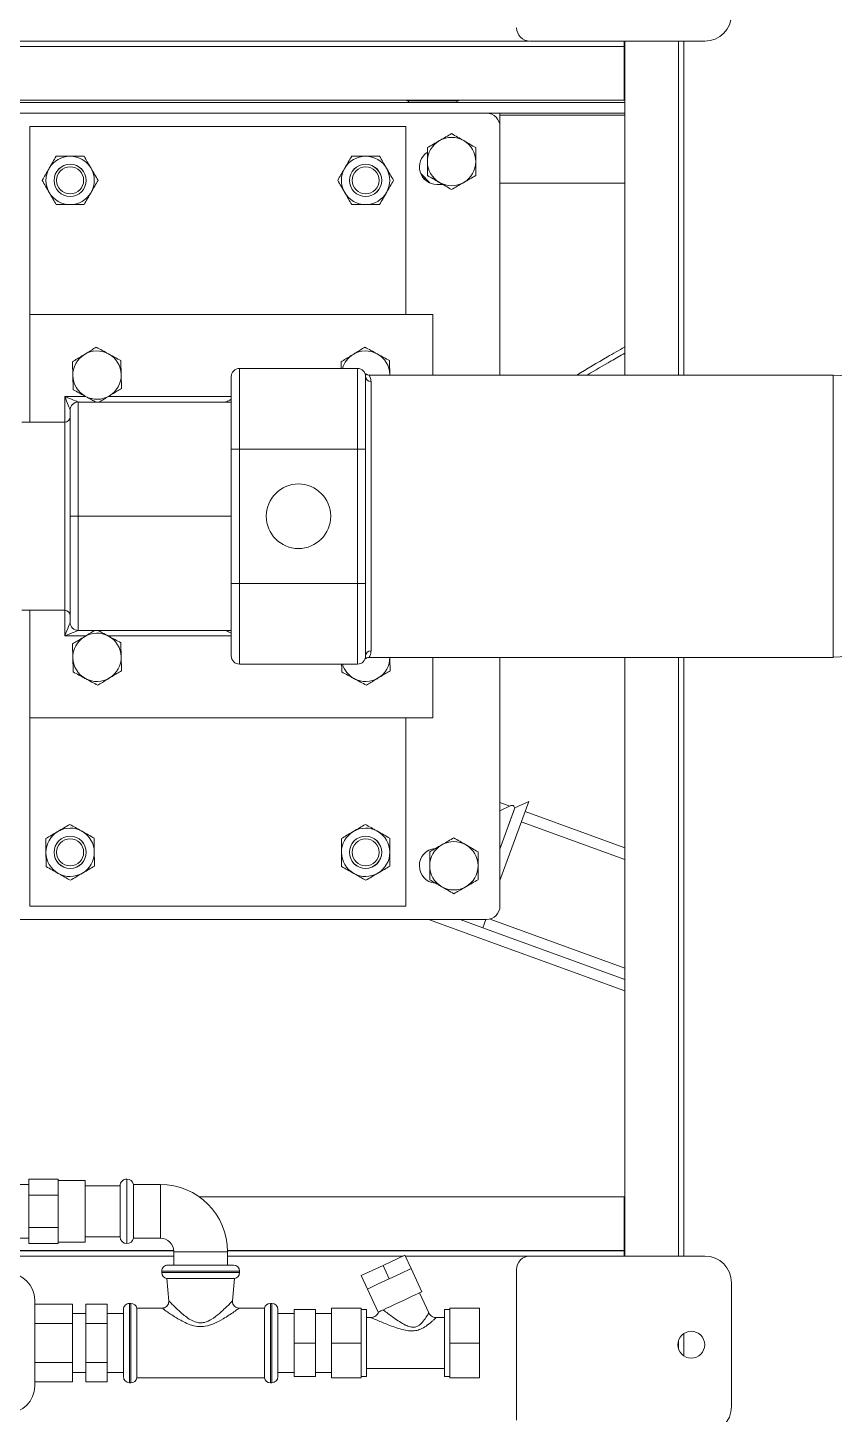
# Model space of a CAD drawing. Header units: millimetres. Extents: x 7703 to 14147, y -5820 to 95.
# Drawn here: x 12726.5 to 12756.5, y -3934.2 to -3882.6 of the extents above; entities that cross this region are included whole.
import ezdxf

# ---------------------------------------------------------------- set-up
doc = ezdxf.new("R2010")
doc.units = ezdxf.units.MM

# ---------------------------------------------------------------- blocks, each defined once
blk = doc.blocks.new('FD-100 SAG')
at = {"color": 1, "linetype": 'Continuous', "lineweight": 15}
for p, q in [((4672.51, 2491.46), (4672.51, 2318.86)), ((4777.52, 2491.46), (4672.51, 2491.46)), ((4777.52, 2318.86), (4777.52, 2491.46)), ((4439.76, 2453.67), (4393.76, 2453.67)), ((4449.76, 2378.67), (4449.76, 2443.67)), ((4901.76, 2443.67), (4901.76, 2378.67)), ((4412.58, 2435.93), (4420.94, 2435.93)), ((4449.76, 2435.93), (4672.51, 2435.93)), ((4777.52, 2435.93), (4901.76, 2435.93)), ((4415.2, 2433.92), (4418.32, 2433.92)), ((4415.23, 2433.91), (4418.29, 2433.91)), ((4449.76, 2433.92), (4672.51, 2433.92)), ((4449.76, 2433.91), (4672.51, 2433.91)), ((4777.52, 2433.92), (4901.76, 2433.92)), ((4777.52, 2433.91), (4901.76, 2433.91)), ((4449.75, 2413.67), (4451.76, 2413.67)), ((4449.76, 2413.92), (4672.51, 2413.92)), ((4451.76, 2266.05), (4451.76, 2413.67)), ((4451.76, 2413.67), (4451.77, 2413.67)), ((4451.77, 2413.67), (4471.76, 2413.67)), ((4451.77, 2266.05), (4451.77, 2413.67)), ((4471.76, 2255.54), (4471.76, 2413.67)), ((4574.97, 2340.92), (4548.4, 2413.92)), ((4571.89, 2361.06), (4552.65, 2413.92)), ((4575.15, 2363.81), (4556.91, 2413.92)), ((4611.36, 2375.42), (4597.35, 2413.92)), ((4615.12, 2376.79), (4601.61, 2413.92)), ((4777.52, 2413.92), (4901.76, 2413.92)), ((4848.97, 2367.46), (4848.97, 2413.92)), ((4874.23, 2413.92), (4874.23, 2367.46)), ((4874.97, 2413.92), (4874.97, 2367.46)), ((4878.97, 2413.92), (4878.97, 1710.47)), ((4879.76, 2413.67), (4899.75, 2413.67)), ((4879.76, 1413.67), (4879.76, 2413.67)), ((4899.75, 1413.67), (4899.75, 2413.67)), ((4899.75, 2413.67), (4899.76, 2413.67)), ((4899.76, 1413.67), (4899.76, 2413.67)), ((4899.76, 2413.67), (4901.77, 2413.67)), ((4449.75, 2332.24), (4449.75, 2378.35)), ((4901.77, 1448.98), (4901.77, 2378.35)), ((4388.76, 2373.67), (4444.76, 2373.67)), ((4589.49, 2367.46), (4618.88, 2378.16)), ((4616.49, 2373.03), (4601.19, 2367.46)), ((4618.88, 2378.16), (4616.49, 2373.03)), ((4616.52, 2372.95), (4616.49, 2373.03)), ((4616.1, 2372.89), (4601.19, 2367.46)), ((4615.45, 2367.46), (4617.35, 2371.53)), ((4618.52, 2367.46), (4617.17, 2371.15)), ((4579.97, 2367.46), (4672.51, 2367.46)), ((4777.52, 2367.46), (4869.97, 2367.46)), ((4874.97, 2367.46), (4869.97, 2367.46)), ((4874.97, 2362.46), (4874.97, 2367.46)), ((4404.39, 2348.8), (4404.39, 2359.8)), ((4404.39, 2359.8), (4417.39, 2359.8)), ((4417.39, 2348.8), (4417.39, 2359.8)), ((4417.39, 2359.8), (4430.39, 2359.8)), ((4430.39, 2348.8), (4430.39, 2359.8)), ((4571.89, 2361.06), (4574.97, 2362.17)), ((4574.97, 2352.62), (4571.89, 2361.06)), ((4574.97, 1962.46), (4574.97, 2362.46)), ((4874.97, 2362.46), (4874.97, 1962.46)), ((4404.39, 2348.8), (4417.39, 2348.8)), ((4404.89, 2348.8), (4404.89, 2346.8)), ((4417.39, 2348.8), (4430.39, 2348.8)), ((4429.89, 2346.8), (4429.89, 2348.8)), ((4879.57, 2351.46), (4878.97, 2351.46)), ((4879.57, 2347.95), (4879.57, 2352.07)), ((4879.57, 2352.07), (4879.76, 2352.07)), ((4879.57, 2343.83), (4879.57, 2347.95)), ((4429.89, 2346.8), (4404.89, 2346.8)), ((4407.89, 2346.8), (4407.89, 2317.8)), ((4426.89, 2343.7), (4426.89, 2346.8)), ((4650.01, 2342.46), (4650.01, 2192.46)), ((4672.51, 2342.46), (4650.01, 2342.46)), ((4800.01, 2342.46), (4777.52, 2342.46)), ((4800.01, 2342.46), (4800.01, 2192.46)), ((4848.47, 2343.96), (4848.47, 2346.18)), ((4879.57, 2343.83), (4879.76, 2343.83)), ((4879.57, 2339.02), (4879.57, 2343.83)), ((4436.06, 2337.52), (4428.62, 2340.99)), ((4445.1, 2334.41), (4436.49, 2338.42)), ((4848.97, 2341.46), (4852.47, 2337.96)), ((4849.93, 2340.5), (4849.93, 2339.85)), ((4849.95, 2340.47), (4849.95, 2339.82)), ((4850.63, 2339.8), (4850.63, 2339.12)), ((4851.3, 2339.12), (4851.3, 2338.59)), ((4851.61, 2338.81), (4851.61, 2338.39)), ((4852.29, 2338.14), (4852.29, 2338.04)), ((4879.57, 2334.22), (4879.57, 2339.02)), ((4445.1, 2334.41), (4443.2, 2330.33)), ((4450.08, 2332.08), (4445.1, 2334.41)), ((4450.08, 2332.08), (4446.28, 2323.93)), ((4579.97, 2192.46), (4579.97, 2332.46)), ((4579.97, 2332.46), (4650.01, 2332.46)), ((4800.01, 2332.46), (4869.97, 2332.46)), ((4869.97, 2332.46), (4869.97, 2192.46)), ((4878.97, 2333.46), (4879.57, 2333.46)), ((4879.57, 2334.22), (4879.76, 2334.22)), ((4879.57, 2333.54), (4879.57, 2334.22)), ((4879.57, 2332.86), (4879.57, 2333.54)), ((4879.57, 2332.86), (4879.76, 2332.86)), ((4443.2, 2330.33), (4441.29, 2326.25)), ((4449.75, 2266.05), (4449.75, 2331.38)), ((4428.88, 2322.11), (4437.49, 2318.1)), ((4439.39, 2322.17), (4437.49, 2318.1)), ((4441.29, 2326.25), (4439.39, 2322.17)), ((4446.28, 2323.93), (4441.29, 2326.25)), ((4446.28, 2323.93), (4442.47, 2315.77)), ((4777.52, 2326.46), (4777.75, 2326.46)), ((4777.75, 2326.46), (4777.52, 2326.46)), ((4404.89, 2317.8), (4404.89, 2315.8)), ((4429.89, 2317.8), (4404.89, 2317.8)), ((4426.89, 2317.8), (4426.89, 2319.43)), ((4429.89, 2315.8), (4429.89, 2317.8)), ((4442.47, 2315.77), (4437.49, 2318.1)), ((4673.02, 2317.46), (4700.02, 2317.46)), ((4674.92, 2319.46), (4775.11, 2319.46)), ((4700.02, 2314.46), (4700.02, 2317.46)), ((4700.02, 2317.46), (4750.02, 2317.46)), ((4750.02, 2314.46), (4750.02, 2317.46)), ((4750.02, 2317.46), (4777.01, 2317.46)), ((4404.39, 2315.8), (4404.39, 2304.8)), ((4404.39, 2315.8), (4417.39, 2315.8)), ((4417.39, 2315.8), (4417.39, 2304.8)), ((4417.39, 2315.8), (4430.39, 2315.8)), ((4430.39, 2315.8), (4430.39, 2304.8)), ((4700.02, 2314.46), (4670.02, 2314.46)), ((4670.02, 2270.46), (4670.02, 2314.46)), ((4750.02, 2314.46), (4700.02, 2314.46)), ((4700.02, 2314.46), (4700.02, 2270.46)), ((4780.02, 2314.46), (4750.02, 2314.46)), ((4750.02, 2270.46), (4750.02, 2314.46)), ((4780.02, 2314.46), (4780.02, 2270.46)), ((4404.39, 2304.8), (4417.39, 2304.8)), ((4406.39, 2304.8), (4406.39, 2298.8)), ((4417.39, 2304.8), (4430.39, 2304.8)), ((4428.39, 2298.8), (4428.39, 2304.8)), ((4404.89, 2290.8), (4404.89, 2298.8)), ((4417.39, 2298.8), (4404.89, 2298.8)), ((4417.39, 2290.8), (4417.39, 2298.8)), ((4429.89, 2298.8), (4417.39, 2298.8)), ((4429.89, 2290.8), (4429.89, 2298.8)), ((4417.39, 2290.8), (4404.89, 2290.8)), ((4406.39, 2290.8), (4406.39, 2284.8)), ((4429.89, 2290.8), (4417.39, 2290.8)), ((4428.39, 2284.8), (4428.39, 2290.8)), ((4402.64, 2282.55), (4402.64, 2281.99)), ((4432.14, 2282.55), (4402.64, 2282.55)), ((4402.64, 2281.99), (4432.14, 2281.99)), ((4404.89, 2284.8), (4429.89, 2284.8)), ((4432.14, 2281.99), (4432.14, 2282.55)), ((4404.39, 2279.8), (4404.39, 2232.3)), ((4430.39, 2279.8), (4404.39, 2279.8)), ((4430.39, 2270.41), (4430.39, 2279.8)), ((4444.14, 2270.55), (4443.62, 2270.55)), ((4443.62, 2270.55), (4443.62, 2241.55)), ((4444.14, 2241.55), (4444.14, 2270.55)), ((4670.02, 2270.46), (4700.02, 2270.46)), ((4700.02, 2267.46), (4700.02, 2270.46)), ((4700.02, 2270.46), (4750.02, 2270.46)), ((4750.02, 2267.46), (4750.02, 2270.46)), ((4750.02, 2270.46), (4780.02, 2270.46)), ((4441.39, 2268.62), (4433.07, 2267.92)), ((4441.39, 2268.62), (4441.39, 2243.47)), ((4446.39, 2268.3), (4446.39, 2243.8)), ((4451.39, 2266.05), (4446.39, 2266.05)), ((4451.39, 2266.05), (4451.39, 2264.71)), ((4451.39, 2264.71), (4451.39, 2246.05)), ((4700.02, 2267.46), (4673.02, 2267.46)), ((4680.52, 2221.59), (4680.52, 2267.46)), ((4682.51, 2210.46), (4682.51, 2267.46)), ((4750.02, 2267.46), (4700.02, 2267.46)), ((4725.01, 2210.46), (4725.01, 2267.46)), ((4777.01, 2267.46), (4750.02, 2267.46)), ((4767.51, 2267.46), (4767.51, 2210.46)), ((4769.52, 2267.46), (4769.52, 2221.63)), ((4433, 2244.18), (4441.39, 2243.47)), ((4446.39, 2246.05), (4451.39, 2246.05)), ((4449.75, 2087.05), (4449.75, 2246.05)), ((4451.76, 2087.06), (4451.76, 2246.03)), ((4451.77, 2087.06), (4451.77, 2246.03)), ((4430.39, 2232.3), (4430.39, 2241.77)), ((4443.62, 2241.55), (4444.14, 2241.55)), ((4456.39, 2241.05), (4456.39, 2231.05)), ((4475.05, 2241.05), (4456.39, 2241.05)), ((4476.39, 2241.05), (4475.05, 2241.05)), ((4476.39, 2231.05), (4476.39, 2241.05)), ((4402.64, 2230.1), (4402.64, 2229.55)), ((4417.39, 2230.1), (4402.64, 2230.1)), ((4402.64, 2229.55), (4432.14, 2229.55)), ((4430.39, 2232.3), (4404.39, 2232.3)), ((4432.14, 2230.1), (4417.39, 2230.1)), ((4432.14, 2229.55), (4432.14, 2230.1)), ((4454.39, 2228.6), (4454.39, 2228.55)), ((4478.39, 2228.6), (4454.39, 2228.6)), ((4466.39, 2231.05), (4456.39, 2231.05)), ((4476.39, 2231.05), (4466.39, 2231.05)), ((4478.39, 2228.55), (4478.39, 2228.6)), ((4429.89, 2227.3), (4404.89, 2227.3)), ((4406.39, 2227.3), (4406.39, 2221.3)), ((4428.39, 2221.3), (4428.39, 2227.3)), ((4454.39, 2228.55), (4466.39, 2228.55)), ((4456.89, 2226.05), (4456.89, 2213.05)), ((4466.39, 2226.05), (4456.89, 2226.05)), ((4466.39, 2228.55), (4478.39, 2228.55)), ((4475.89, 2226.05), (4466.39, 2226.05)), ((4475.89, 2213.05), (4475.89, 2226.05)), ((4402.96, 2213.3), (4402.96, 2221.3)), ((4410.17, 2221.3), (4402.96, 2221.3)), ((4410.17, 2213.3), (4410.17, 2221.3)), ((4424.61, 2221.3), (4410.17, 2221.3)), ((4424.61, 2213.3), (4424.61, 2221.3)), ((4431.82, 2221.3), (4424.61, 2221.3)), ((4431.82, 2213.3), (4431.82, 2221.3)), ((4410.17, 2213.3), (4402.96, 2213.3)), ((4406.39, 2213.3), (4406.39, 2208.3)), ((4424.61, 2213.3), (4410.17, 2213.3)), ((4431.82, 2213.3), (4424.61, 2213.3)), ((4428.39, 2208.3), (4428.39, 2213.3)), ((4680.52, 2205.46), (4680.52, 2213.29)), ((4769.52, 2213.14), (4769.52, 2205.46)), ((4402.96, 2194.3), (4402.96, 2208.3)), ((4410.17, 2208.3), (4402.96, 2208.3)), ((4410.17, 2194.3), (4410.17, 2208.3)), ((4424.61, 2208.3), (4410.17, 2208.3)), ((4424.61, 2194.3), (4424.61, 2208.3)), ((4431.82, 2208.3), (4424.61, 2208.3)), ((4431.82, 2194.3), (4431.82, 2208.3)), ((4454.89, 2213.05), (4454.89, 2203.05)), ((4466.39, 2213.05), (4454.89, 2213.05)), ((4477.89, 2213.05), (4466.39, 2213.05)), ((4477.89, 2203.05), (4477.89, 2213.05)), ((4682.51, 2210.46), (4725.01, 2210.46)), ((4725.01, 2210.46), (4767.51, 2210.46)), ((4725.01, 2207.46), (4725.01, 2210.46)), ((4454.39, 2192.05), (4454.39, 2203.05)), ((4454.93, 2203.05), (4454.39, 2203.05)), ((4459.85, 2203.05), (4454.93, 2203.05)), ((4460.39, 2203.05), (4459.85, 2203.05)), ((4460.39, 2192.05), (4460.39, 2203.05)), ((4461.47, 2203.05), (4460.39, 2203.05)), ((4471.31, 2203.05), (4461.47, 2203.05)), ((4472.39, 2203.05), (4471.31, 2203.05)), ((4472.39, 2192.05), (4472.39, 2203.05)), ((4472.93, 2203.05), (4472.39, 2203.05)), ((4477.85, 2203.05), (4472.93, 2203.05)), ((4478.39, 2203.05), (4477.85, 2203.05)), ((4478.39, 2192.05), (4478.39, 2203.05)), ((4690.01, 2205.46), (4680.52, 2205.46)), ((4725.01, 2207.46), (4685.52, 2207.46)), ((4690.01, 2205.46), (4690.01, 2189.46)), ((4760.02, 2205.46), (4690.01, 2205.46)), ((4764.52, 2207.46), (4725.01, 2207.46)), ((4760.02, 2189.46), (4760.02, 2205.46)), ((4769.52, 2205.46), (4760.02, 2205.46)), ((4433.39, 2194.3), (4401.39, 2194.3)), ((4650.01, 2192.46), (4579.97, 2192.46)), ((4690.01, 2192.46), (4650.01, 2192.46)), ((4800.01, 2192.46), (4760.02, 2192.46)), ((4869.97, 2192.46), (4800.01, 2192.46)), ((4460.39, 2192.05), (4454.39, 2192.05)), ((4456.39, 2192.05), (4456.39, 2107)), ((4472.39, 2192.05), (4460.39, 2192.05)), ((4478.39, 2192.05), (4472.39, 2192.05)), ((4476.39, 2107), (4476.39, 2192.05))]:
    blk.add_line(p, q, dxfattribs=at)
at = {"color": 1, "linetype": 'Continuous', "lineweight": 15, "flags": 128}
for points in [[(4436.49, 2338.42), (4436.41, 2338.26), (4436.18, 2337.76), (4435.81, 2336.96), (4435.3, 2335.89), (4434.7, 2334.58), (4434, 2333.1), (4433.26, 2331.5), (4432.49, 2329.85), (4431.73, 2328.22), (4431.01, 2326.68), (4430.36, 2325.27), (4429.8, 2324.08), (4429.36, 2323.14), (4429.05, 2322.48), (4428.9, 2322.15), (4428.88, 2322.11)], [(4682.51, 2265.46), (4682.48, 2265.52), (4682.39, 2265.7), (4682.25, 2266), (4682.05, 2266.4), (4681.8, 2266.89), (4681.52, 2267.46)], [(4768.52, 2267.46), (4768.23, 2266.89), (4767.98, 2266.4), (4767.78, 2266), (4767.64, 2265.7), (4767.55, 2265.52), (4767.51, 2265.46)], [(4680.52, 2205.46), (4680.91, 2206.44), (4681.28, 2207.37), (4681.63, 2208.24), (4681.93, 2209), (4682.18, 2209.62), (4682.36, 2210.08), (4682.48, 2210.37), (4682.51, 2210.46)], [(4767.51, 2210.46), (4767.55, 2210.39), (4767.64, 2210.16), (4767.78, 2209.79), (4767.98, 2209.29), (4768.23, 2208.68), (4768.52, 2207.96), (4768.83, 2207.17), (4769.17, 2206.33), (4769.52, 2205.46)], [(4685.52, 2207.46), (4685.42, 2207.42), (4685.13, 2207.31), (4684.67, 2207.12), (4684.05, 2206.88), (4683.29, 2206.57), (4682.43, 2206.23), (4681.49, 2205.85), (4680.52, 2205.46)], [(4769.52, 2205.46), (4768.65, 2205.81), (4767.8, 2206.15), (4767.02, 2206.46), (4766.3, 2206.75), (4765.68, 2206.99), (4765.18, 2207.19), (4764.82, 2207.34), (4764.59, 2207.43), (4764.52, 2207.46)]]:
    blk.add_lwpolyline(points, dxfattribs=at)
at = {"color": 1, "linetype": 'Continuous', "lineweight": 15}
for centre, radius in [((4416.76, 2438.67), 5), ((4599.97, 2317.46), 6), ((4599.97, 2317.46), 5.98), ((4599.97, 2317.46), 5.04), ((4849.97, 2317.46), 6), ((4849.97, 2317.46), 5.98), ((4849.97, 2317.46), 5.04), ((4725.01, 2292.46), 12), ((4599.97, 2207.46), 6), ((4599.97, 2207.46), 5.98), ((4849.97, 2207.46), 6), ((4849.97, 2207.46), 5.98), ((4599.97, 2207.46), 5.04), ((4849.97, 2207.46), 5.04)]:
    blk.add_circle(centre, radius, dxfattribs=at)
for centre, radius, start, end in [((4698.52, 2491.46), 26, 90, 180), ((4751.52, 2491.46), 26, 0, 90), ((4393.76, 2443.67), 10, 90, 180), ((4439.76, 2443.67), 10, 0, 90), ((4911.76, 2443.67), 10, 90, 180), ((4444.76, 2378.67), 5, 270, 0), ((4906.76, 2378.67), 5, 180, 270), ((4616.44, 2371.95), 1, 335, 110), ((4579.97, 2362.46), 5, 90, 180), ((4869.97, 2362.46), 5, 360, 90), ((4594.97, 2350.3), 9, 90, 150), ((4594.97, 2350.3), 9, 30, 90), ((4856.97, 2349.46), 9, 90, 150), ((4856.97, 2349.46), 9, 30, 90), ((4594.97, 2350.3), 9, 150, 210), ((4594.97, 2350.3), 9, 330, 30), ((4856.97, 2349.46), 9, 150, 210), ((4856.97, 2349.46), 9, 330, 30), ((4594.97, 2350.3), 9, 210, 270), ((4594.97, 2343.96), 6.5, 185.1537, 354.3475), ((4594.97, 2350.3), 9, 270, 330), ((4854.97, 2343.96), 6.5, 180, 326.663), ((4856.97, 2349.46), 9, 210, 270), ((4856.97, 2349.46), 9, 270, 330), ((4599.97, 2317.46), 9, 149.5682, 209.5682), ((4599.97, 2317.46), 9, 89.5682, 149.5682), ((4599.97, 2317.46), 9, 29.5682, 89.5682), ((4599.97, 2317.46), 9, 329.5682, 29.5682), ((4672.51, 2317.46), 9, 148.533, 208.533), ((4672.51, 2317.46), 9, 90, 148.533), ((4777.52, 2317.46), 9, 28.533, 88.533), ((4777.52, 2317.46), 9, 328.533, 28.533), ((4849.97, 2317.46), 9, 120, 180), ((4849.97, 2317.46), 9, 60, 120), ((4849.97, 2317.46), 9, 0, 60), ((4673.02, 2314.46), 3, 90, 180), ((4672.97, 2319.42), 1.96, 271.3762, 1.3133), ((4777.06, 2319.42), 1.96, 178.6872, 268.6234), ((4777.01, 2314.46), 3, 0, 90), ((4849.97, 2317.46), 9, 180, 240), ((4849.97, 2317.46), 9, 300, 0), ((4599.97, 2317.46), 9, 209.5682, 269.5682), ((4599.97, 2317.46), 9, 269.5682, 329.5682), ((4672.51, 2317.46), 9, 208.533, 253.8724), ((4777.52, 2317.46), 9, 286.1276, 328.533), ((4849.97, 2317.46), 9, 240, 300), ((4404.89, 2282.55), 2.25, 90, 180), ((4404.89, 2281.99), 2.25, 180, 257.1604), ((4429.89, 2282.55), 2.25, 0, 90), ((4429.89, 2281.99), 2.25, 282.8396, 0), ((4443.62, 2268.3), 2.25, 90, 171.6493), ((4444.14, 2268.3), 2.25, 0, 90), ((4673.02, 2270.46), 3, 180, 270), ((4777.01, 2270.46), 3, 270, 0), ((4451.39, 2241.05), 25, 0, 90), ((4451.39, 2241.05), 5, 0, 90), ((4443.62, 2243.8), 2.25, 188.3507, 270), ((4444.14, 2243.8), 2.25, 270, 0), ((4404.89, 2230.1), 2.25, 102.8396, 180), ((4404.89, 2229.55), 2.25, 180, 270), ((4429.89, 2229.55), 2.25, 270, 0), ((4429.89, 2230.1), 2.25, 0, 77.1604), ((4456.89, 2228.6), 2.5, 101.537, 180), ((4475.89, 2228.6), 2.5, 0, 78.463), ((4456.89, 2228.55), 2.5, 180, 270), ((4475.89, 2228.55), 2.5, 270, 0), ((4672.51, 2217.46), 9, 88.533, 148.533), ((4672.51, 2217.46), 9, 28.533, 88.533), ((4777.52, 2217.46), 9, 88.533, 148.533), ((4777.52, 2217.46), 9, 28.533, 88.533), ((4672.51, 2217.46), 9, 148.533, 208.533), ((4672.51, 2217.46), 9, 328.533, 28.533), ((4777.52, 2217.46), 9, 148.533, 208.533), ((4777.52, 2217.46), 9, 328.533, 28.533), ((4599.97, 2207.46), 9, 89.5682, 149.5682), ((4599.97, 2207.46), 9, 29.5682, 89.5682), ((4672.51, 2217.46), 9, 208.533, 268.533), ((4777.52, 2217.46), 9, 208.533, 268.533), ((4849.97, 2207.46), 9, 120, 180), ((4849.97, 2207.46), 9, 60, 120), ((4849.97, 2207.46), 9, 0, 60), ((4599.97, 2207.46), 9, 149.5682, 209.5682), ((4599.97, 2207.46), 9, 329.5682, 29.5682), ((4672.51, 2217.46), 9, 268.533, 328.533), ((4685.52, 2210.46), 3, 180, 270), ((4764.52, 2210.46), 3, 270, 0), ((4777.52, 2217.46), 9, 268.533, 328.533), ((4599.97, 2207.46), 9, 209.5682, 269.5682), ((4599.97, 2207.46), 9, 269.5682, 329.5682), ((4688.02, 2205.46), 2, 0, 90), ((4762.02, 2205.46), 2, 90, 180), ((4849.97, 2207.46), 9, 180, 240), ((4849.97, 2207.46), 9, 300, 0), ((4849.97, 2207.46), 9, 240, 300), ((4401.39, 2184.3), 10, 90, 180), ((4433.39, 2184.3), 10, 0, 90)]:
    blk.add_arc(centre, radius, start, end, dxfattribs=at)
for points, knots in [([(4787.98, 2413.92), (4786.76, 2411.76), (4783.36, 2405.75), (4779.8, 2399.83), (4777.52, 2396.03)], [0, 0, 0, 0, 0.3582171, 1, 1, 1, 1]), ([(4785.67, 2413.92), (4784.71, 2412.22), (4782.06, 2407.53), (4779.29, 2402.91), (4777.52, 2399.96)], [0, 0, 0, 0, 0.361635, 1, 1, 1, 1]), ([(4589.77, 2359.3), (4589.35, 2358.57), (4588.5, 2357.09), (4587.62, 2355.57), (4587.17, 2354.8)], [0, 0, 0, 0, 0.495459, 1, 1, 1, 1]), ([(4594.97, 2359.3), (4593.55, 2359.3), (4591.79, 2359.3), (4590.1, 2359.3), (4589.77, 2359.3)], [0, 0, 0, 0, 0.803648, 1, 1, 1, 1]), ([(4600.16, 2359.3), (4598.82, 2359.3), (4597.11, 2359.3), (4595.35, 2359.3), (4594.97, 2359.3)], [0, 0, 0, 0, 0.779636, 1, 1, 1, 1]), ([(4602.76, 2354.8), (4602.7, 2354.91), (4602.23, 2355.71), (4601.35, 2357.24), (4600.56, 2358.61), (4600.16, 2359.3)], [0, 0, 0, 0, 0.07009, 0.530784, 1, 1, 1, 1]), ([(4851.77, 2358.46), (4851.35, 2357.73), (4850.5, 2356.26), (4849.62, 2354.73), (4849.17, 2353.96)], [0, 0, 0, 0, 0.495457, 1, 1, 1, 1]), ([(4856.97, 2358.46), (4855.55, 2358.46), (4853.79, 2358.46), (4852.1, 2358.46), (4851.77, 2358.46)], [0, 0, 0, 0, 0.803647, 1, 1, 1, 1]), ([(4862.16, 2358.46), (4860.82, 2358.46), (4859.11, 2358.46), (4857.35, 2358.46), (4856.97, 2358.46)], [0, 0, 0, 0, 0.779631, 1, 1, 1, 1]), ([(4864.76, 2353.96), (4864.7, 2354.07), (4864.23, 2354.88), (4863.35, 2356.4), (4862.56, 2357.77), (4862.16, 2358.46)], [0, 0, 0, 0, 0.070089, 0.530785, 1, 1, 1, 1]), ([(4587.17, 2354.8), (4587.11, 2354.69), (4586.64, 2353.88), (4585.76, 2352.36), (4584.97, 2350.99), (4584.57, 2350.3)], [0, 0, 0, 0, 0.0700896, 0.5307852, 1, 1, 1, 1]), ([(4605.36, 2350.3), (4604.94, 2351.03), (4604.08, 2352.5), (4603.2, 2354.03), (4602.76, 2354.8)], [0, 0, 0, 0, 0.495459, 1, 1, 1, 1]), ([(4849.17, 2353.96), (4849.11, 2353.85), (4848.64, 2353.05), (4847.76, 2351.52), (4846.97, 2350.15), (4846.57, 2349.46)], [0, 0, 0, 0, 0.070089, 0.530785, 1, 1, 1, 1]), ([(4867.36, 2349.46), (4866.94, 2350.19), (4866.08, 2351.67), (4865.2, 2353.19), (4864.76, 2353.96)], [0, 0, 0, 0, 0.495457, 1, 1, 1, 1]), ([(4584.57, 2350.3), (4584.99, 2349.57), (4585.85, 2348.09), (4586.73, 2346.57), (4587.17, 2345.8)], [0, 0, 0, 0, 0.495459, 1, 1, 1, 1]), ([(4602.76, 2345.8), (4602.82, 2345.91), (4603.29, 2346.71), (4604.17, 2348.24), (4604.96, 2349.61), (4605.36, 2350.3)], [0, 0, 0, 0, 0.07009, 0.530785, 1, 1, 1, 1]), ([(4846.57, 2349.46), (4846.99, 2348.73), (4847.85, 2347.26), (4848.73, 2345.73), (4849.17, 2344.96)], [0, 0, 0, 0, 0.495458, 1, 1, 1, 1]), ([(4864.76, 2344.96), (4864.82, 2345.07), (4865.29, 2345.88), (4866.17, 2347.4), (4866.96, 2348.77), (4867.36, 2349.46)], [0, 0, 0, 0, 0.070092, 0.530785, 1, 1, 1, 1]), ([(4426.89, 2319.43), (4426.87, 2319.47), (4426.84, 2319.56), (4426.44, 2320.46), (4425.73, 2322.1), (4424.84, 2324.22), (4423.93, 2326.48), (4423.02, 2328.96), (4422.26, 2331.53), (4421.85, 2333.92), (4421.93, 2336.05), (4422.56, 2338.11), (4423.82, 2340.22), (4425.13, 2341.8), (4426.06, 2342.84), (4426.65, 2343.46), (4427, 2343.83), (4426.89, 2343.7), (4426.89, 2343.7)], [0, 0, 0, 0, 0.035584, 0.084715, 0.167812, 0.239843, 0.313431, 0.395776, 0.479234, 0.549986, 0.607416, 0.66297, 0.737044, 0.832994, 0.877824, 0.924346, 0.999305, 1, 1, 1, 1]), ([(4428.62, 2341), (4428.6, 2341.01), (4428.28, 2341.11), (4427.77, 2341.54), (4427.22, 2342.25), (4426.93, 2343.02), (4426.91, 2343.51), (4426.91, 2343.71)], [0, 0, 0, 0, 0.026175, 0.292476, 0.566164, 0.825342, 1, 1, 1, 1]), ([(4587.17, 2345.8), (4587.23, 2345.69), (4587.7, 2344.88), (4588.58, 2343.36), (4589.37, 2341.99), (4589.77, 2341.3)], [0, 0, 0, 0, 0.07009, 0.530785, 1, 1, 1, 1]), ([(4600.16, 2341.3), (4600.58, 2342.03), (4601.43, 2343.5), (4602.32, 2345.03), (4602.76, 2345.8)], [0, 0, 0, 0, 0.495458, 1, 1, 1, 1]), ([(4849.17, 2344.96), (4849.23, 2344.85), (4849.7, 2344.05), (4850.58, 2342.52), (4851.37, 2341.15), (4851.77, 2340.46)], [0, 0, 0, 0, 0.070092, 0.530788, 1, 1, 1, 1]), ([(4862.16, 2340.46), (4862.58, 2341.19), (4863.43, 2342.67), (4864.32, 2344.19), (4864.76, 2344.96)], [0, 0, 0, 0, 0.49546, 1, 1, 1, 1]), ([(4428.62, 2340.99), (4428.62, 2340.99), (4428.75, 2341.06), (4428.24, 2340.77), (4426.99, 2340.01), (4425.22, 2338.77), (4423.86, 2337.35), (4423.41, 2336.25), (4423.25, 2335.29), (4423.35, 2334), (4424.14, 2332.1), (4425.35, 2330.04), (4426.73, 2328.01), (4428.08, 2326.15), (4429.08, 2324.83), (4429.61, 2324.14), (4429.75, 2323.97)], [0, 0, 0, 0, 0.000772, 0.094133, 0.205673, 0.31821, 0.397571, 0.445766, 0.452477, 0.510058, 0.587495, 0.686096, 0.786336, 0.876511, 0.968137, 1, 1, 1, 1]), ([(4589.77, 2341.3), (4590.1, 2341.3), (4591.79, 2341.3), (4593.55, 2341.3), (4594.97, 2341.3)], [0, 0, 0, 0, 0.196352, 1, 1, 1, 1]), ([(4594.97, 2341.3), (4595.35, 2341.3), (4597.11, 2341.3), (4598.82, 2341.3), (4600.16, 2341.3)], [0, 0, 0, 0, 0.220364, 1, 1, 1, 1]), ([(4851.77, 2340.46), (4852.1, 2340.46), (4853.79, 2340.46), (4855.55, 2340.46), (4856.97, 2340.46)], [0, 0, 0, 0, 0.196353, 1, 1, 1, 1]), ([(4856.97, 2340.46), (4857.35, 2340.46), (4859.11, 2340.46), (4860.82, 2340.46), (4862.16, 2340.46)], [0, 0, 0, 0, 0.220369, 1, 1, 1, 1]), ([(4667.55, 2326.59), (4666.85, 2325.45), (4665.96, 2323.99), (4665.04, 2322.49), (4664.84, 2322.16)], [0, 0, 0, 0, 0.779636, 1, 1, 1, 1]), ([(4672.51, 2326.46), (4672.47, 2326.47), (4671.61, 2326.49), (4669.93, 2326.53), (4668.35, 2326.57), (4667.55, 2326.59)], [0, 0, 0, 0, 0.027577, 0.509331, 1, 1, 1, 1]), ([(4845.47, 2325.26), (4845.57, 2325.32), (4846.38, 2325.78), (4847.9, 2326.66), (4849.27, 2327.45), (4849.97, 2327.85)], [0, 0, 0, 0, 0.070092, 0.530784, 1, 1, 1, 1]), ([(4849.97, 2327.85), (4850.7, 2327.43), (4852.17, 2326.58), (4853.7, 2325.7), (4854.47, 2325.26)], [0, 0, 0, 0, 0.495462, 1, 1, 1, 1]), ([(4426.9, 2319.43), (4426.9, 2319.5), (4426.88, 2319.86), (4427.05, 2320.49), (4427.45, 2321.26), (4428.09, 2321.87), (4428.64, 2322.23), (4428.96, 2322.28), (4428.97, 2322.28)], [0, 0, 0, 0, 0.052844, 0.286452, 0.503295, 0.744167, 0.990487, 1, 1, 1, 1]), ([(4589.57, 2317.54), (4590, 2318.27), (4590.86, 2319.74), (4591.76, 2321.25), (4592.21, 2322.02)], [0, 0, 0, 0, 0.49546, 1, 1, 1, 1]), ([(4592.21, 2322.02), (4592.27, 2322.13), (4592.74, 2322.93), (4593.63, 2324.45), (4594.43, 2325.81), (4594.84, 2326.5)], [0, 0, 0, 0, 0.07009, 0.530783, 1, 1, 1, 1]), ([(4600.03, 2326.46), (4599.56, 2326.46), (4597.8, 2326.48), (4596.09, 2326.49), (4594.84, 2326.5)], [0, 0, 0, 0, 0.268632, 1, 1, 1, 1]), ([(4605.23, 2326.42), (4604.79, 2326.43), (4603.1, 2326.44), (4601.34, 2326.45), (4600.03, 2326.46)], [0, 0, 0, 0, 0.257551, 1, 1, 1, 1]), ([(4605.23, 2326.42), (4605.65, 2325.69), (4606.49, 2324.21), (4607.35, 2322.68), (4607.79, 2321.9)], [0, 0, 0, 0, 0.4954605, 1, 1, 1, 1]), ([(4607.79, 2321.9), (4607.85, 2321.8), (4608.31, 2320.98), (4609.18, 2319.45), (4609.96, 2318.08), (4610.36, 2317.38)], [0, 0, 0, 0, 0.07009, 0.530783, 1, 1, 1, 1]), ([(4664.84, 2322.16), (4664.1, 2320.95), (4663.18, 2319.45), (4662.3, 2318.01), (4662.13, 2317.73)], [0, 0, 0, 0, 0.803648, 1, 1, 1, 1]), ([(4782.94, 2326.33), (4782.1, 2326.35), (4780.39, 2326.39), (4778.63, 2326.44), (4777.75, 2326.46)], [0, 0, 0, 0, 0.495457, 1, 1, 1, 1]), ([(4785.42, 2321.76), (4785.36, 2321.87), (4784.92, 2322.69), (4784.08, 2324.23), (4783.32, 2325.62), (4782.94, 2326.33)], [0, 0, 0, 0, 0.07009, 0.530783, 1, 1, 1, 1]), ([(4787.9, 2317.2), (4787.5, 2317.94), (4786.69, 2319.43), (4785.85, 2320.98), (4785.42, 2321.76)], [0, 0, 0, 0, 0.4954564, 1, 1, 1, 1]), ([(4840.97, 2322.66), (4841.7, 2323.08), (4843.17, 2323.93), (4844.7, 2324.81), (4845.47, 2325.26)], [0, 0, 0, 0, 0.495462, 1, 1, 1, 1]), ([(4840.97, 2317.46), (4840.97, 2317.93), (4840.97, 2319.69), (4840.97, 2321.41), (4840.97, 2322.66)], [0, 0, 0, 0, 0.268632, 1, 1, 1, 1]), ([(4854.47, 2325.26), (4854.57, 2325.19), (4855.38, 2324.73), (4856.9, 2323.85), (4858.27, 2323.06), (4858.97, 2322.66)], [0, 0, 0, 0, 0.070092, 0.530784, 1, 1, 1, 1]), ([(4858.97, 2317.46), (4858.97, 2317.93), (4858.97, 2319.69), (4858.97, 2321.41), (4858.97, 2322.66)], [0, 0, 0, 0, 0.268632, 1, 1, 1, 1]), ([(4592.14, 2313.02), (4592.08, 2313.13), (4591.62, 2313.94), (4590.75, 2315.47), (4589.97, 2316.84), (4589.57, 2317.54)], [0, 0, 0, 0, 0.07009, 0.530784, 1, 1, 1, 1]), ([(4610.36, 2317.38), (4609.93, 2316.66), (4609.07, 2315.19), (4608.18, 2313.67), (4607.73, 2312.9)], [0, 0, 0, 0, 0.495461, 1, 1, 1, 1]), ([(4662.13, 2317.73), (4662.53, 2316.99), (4663.34, 2315.49), (4664.18, 2313.94), (4664.61, 2313.16)], [0, 0, 0, 0, 0.495457, 1, 1, 1, 1]), ([(4672.51, 2318.87), (4672.51, 2318.71), (4672.5, 2318.43), (4672.38, 2318.06), (4672.26, 2317.81), (4672.16, 2317.66), (4672.08, 2317.55), (4672, 2317.46), (4671.94, 2317.4), (4671.91, 2317.37), (4671.92, 2317.38), (4671.92, 2317.38)], [0, 0, 0, 0, 0.092527, 0.17272, 0.235726, 0.285389, 0.340914, 0.4303, 0.598828, 0.88619, 1, 1, 1, 1]), ([(4672.63, 2318.86), (4672.62, 2318.85), (4672.6, 2318.85), (4673.02, 2319.06), (4673.59, 2319.33), (4674.48, 2319.42), (4674.92, 2319.46)], [0, 0, 0, 0, 0.311695, 0.39286, 0.695097, 1, 1, 1, 1]), ([(4775.11, 2319.46), (4775.66, 2319.39), (4776.84, 2319.25), (4777.56, 2318.76), (4777.43, 2318.84), (4777.4, 2318.86)], [0, 0, 0, 0, 0.398452, 0.850039, 1, 1, 1, 1]), ([(4778.11, 2317.38), (4778.11, 2317.38), (4778.1, 2317.38), (4778.02, 2317.46), (4777.92, 2317.58), (4777.79, 2317.78), (4777.63, 2318.08), (4777.51, 2318.46), (4777.53, 2318.74), (4777.54, 2318.85)], [0, 0, 0, 0, 0.39325, 0.586156, 0.699578, 0.760452, 0.827878, 0.933502, 1, 1, 1, 1]), ([(4785.19, 2312.76), (4785.39, 2313.09), (4786.31, 2314.59), (4787.21, 2316.06), (4787.9, 2317.2)], [0, 0, 0, 0, 0.220364, 1, 1, 1, 1]), ([(4840.97, 2312.27), (4840.97, 2312.7), (4840.97, 2314.4), (4840.97, 2316.15), (4840.97, 2317.46)], [0, 0, 0, 0, 0.2575509, 1, 1, 1, 1]), ([(4858.97, 2312.27), (4858.97, 2312.7), (4858.97, 2314.4), (4858.97, 2316.15), (4858.97, 2317.46)], [0, 0, 0, 0, 0.2575509, 1, 1, 1, 1]), ([(4594.7, 2308.5), (4594.28, 2309.23), (4593.44, 2310.72), (4592.58, 2312.25), (4592.14, 2313.02)], [0, 0, 0, 0, 0.49546, 1, 1, 1, 1]), ([(4607.73, 2312.9), (4607.66, 2312.8), (4607.19, 2311.99), (4606.3, 2310.48), (4605.5, 2309.11), (4605.09, 2308.42)], [0, 0, 0, 0, 0.07009, 0.530783, 1, 1, 1, 1]), ([(4664.61, 2313.16), (4664.67, 2313.05), (4665.11, 2312.23), (4665.95, 2310.69), (4666.71, 2309.3), (4667.09, 2308.6)], [0, 0, 0, 0, 0.0700903, 0.5307827, 1, 1, 1, 1]), ([(4782.48, 2308.33), (4782.65, 2308.61), (4783.54, 2310.06), (4784.45, 2311.56), (4785.19, 2312.76)], [0, 0, 0, 0, 0.196352, 1, 1, 1, 1]), ([(4845.47, 2309.67), (4845.36, 2309.73), (4844.55, 2310.2), (4843.03, 2311.07), (4841.66, 2311.87), (4840.97, 2312.27)], [0, 0, 0, 0, 0.070087, 0.530779, 1, 1, 1, 1]), ([(4858.97, 2312.27), (4858.23, 2311.84), (4856.76, 2310.99), (4855.23, 2310.11), (4854.47, 2309.67)], [0, 0, 0, 0, 0.495457, 1, 1, 1, 1]), ([(4599.9, 2308.46), (4599.42, 2308.47), (4597.67, 2308.48), (4595.95, 2308.49), (4594.7, 2308.5)], [0, 0, 0, 0, 0.268632, 1, 1, 1, 1]), ([(4605.09, 2308.42), (4604.66, 2308.43), (4602.96, 2308.44), (4601.2, 2308.45), (4599.9, 2308.46)], [0, 0, 0, 0, 0.257551, 1, 1, 1, 1]), ([(4667.09, 2308.6), (4667.93, 2308.58), (4668.89, 2308.55), (4669.89, 2308.53), (4670.02, 2308.52)], [0, 0, 0, 0, 0.872574, 1, 1, 1, 1]), ([(4780.02, 2308.39), (4780.03, 2308.39), (4780.87, 2308.37), (4781.68, 2308.35), (4782.48, 2308.33)], [0, 0, 0, 0, 0.021977, 1, 1, 1, 1]), ([(4849.97, 2307.07), (4849.23, 2307.49), (4847.76, 2308.34), (4846.23, 2309.22), (4845.47, 2309.67)], [0, 0, 0, 0, 0.495457, 1, 1, 1, 1]), ([(4854.47, 2309.67), (4854.36, 2309.61), (4853.55, 2309.14), (4852.03, 2308.26), (4850.66, 2307.47), (4849.97, 2307.07)], [0, 0, 0, 0, 0.0700868, 0.5307838, 1, 1, 1, 1]), ([(4430.32, 2241.77), (4430.35, 2241.74), (4430.38, 2241.69), (4430.26, 2241.87), (4429.84, 2242.45), (4428.8, 2243.92), (4427.62, 2245.69), (4426.43, 2247.58), (4425.23, 2249.73), (4424.15, 2252.15), (4423.45, 2254.88), (4423.54, 2257.94), (4424.62, 2261.22), (4426.18, 2264.12), (4427.74, 2266.6), (4429.08, 2268.57), (4430.07, 2269.98), (4430.39, 2270.41), (4430.39, 2270.41), (4430.39, 2270.41)], [0, 0, 0, 0, 0.020367, 0.02768, 0.094618, 0.167638, 0.224983, 0.283935, 0.345372, 0.408281, 0.473289, 0.539792, 0.616269, 0.712628, 0.779963, 0.849716, 0.92859, 0.992029, 1, 1, 1, 1]), ([(4433.07, 2267.94), (4432.85, 2267.93), (4432.35, 2267.92), (4431.61, 2268.22), (4430.96, 2268.75), (4430.56, 2269.42), (4430.4, 2269.99), (4430.4, 2270.31), (4430.41, 2270.41)], [0, 0, 0, 0, 0.1659, 0.363279, 0.570295, 0.766687, 0.928291, 1, 1, 1, 1]), ([(4433.07, 2267.9), (4433.04, 2267.86), (4432.99, 2267.81), (4432.46, 2267.29), (4431.55, 2266.4), (4429.97, 2264.77), (4428.13, 2262.73), (4426.28, 2260.38), (4425.03, 2257.83), (4424.86, 2256.06), (4425.05, 2254.49), (4425.7, 2252.79), (4426.97, 2250.82), (4428.4, 2249.08), (4429.8, 2247.52), (4431.22, 2246.04), (4432.41, 2244.85), (4433.11, 2244.16), (4433.03, 2244.24), (4433, 2244.27)], [0, 0, 0, 0, 0.059683, 0.075788, 0.158574, 0.229038, 0.299682, 0.394657, 0.465189, 0.510202, 0.52385, 0.582806, 0.643567, 0.704503, 0.764316, 0.824045, 0.900486, 0.9711, 1, 1, 1, 1]), ([(4430.42, 2241.77), (4430.42, 2241.92), (4430.43, 2242.33), (4430.7, 2242.97), (4431.23, 2243.63), (4431.95, 2244.04), (4432.57, 2244.2), (4432.9, 2244.17), (4433, 2244.16)], [0, 0, 0, 0, 0.115351, 0.308913, 0.521781, 0.746882, 0.927242, 1, 1, 1, 1]), ([(4667.55, 2226.59), (4666.85, 2225.45), (4665.96, 2223.99), (4665.04, 2222.49), (4664.84, 2222.16)], [0, 0, 0, 0, 0.7796356, 1, 1, 1, 1]), ([(4672.75, 2226.46), (4672.62, 2226.46), (4671.69, 2226.49), (4669.93, 2226.53), (4668.35, 2226.57), (4667.55, 2226.59)], [0, 0, 0, 0, 0.070091, 0.530782, 1, 1, 1, 1]), ([(4677.94, 2226.33), (4677.1, 2226.35), (4675.39, 2226.39), (4673.63, 2226.44), (4672.75, 2226.46)], [0, 0, 0, 0, 0.495457, 1, 1, 1, 1]), ([(4680.42, 2221.76), (4680.36, 2221.87), (4679.92, 2222.69), (4679.08, 2224.23), (4678.32, 2225.62), (4677.94, 2226.33)], [0, 0, 0, 0, 0.07009, 0.530782, 1, 1, 1, 1]), ([(4772.55, 2226.59), (4771.85, 2225.45), (4770.96, 2223.99), (4770.04, 2222.49), (4769.84, 2222.16)], [0, 0, 0, 0, 0.779634, 1, 1, 1, 1]), ([(4777.75, 2226.46), (4777.62, 2226.46), (4776.69, 2226.49), (4774.93, 2226.53), (4773.35, 2226.57), (4772.55, 2226.59)], [0, 0, 0, 0, 0.070089, 0.530782, 1, 1, 1, 1]), ([(4782.94, 2226.33), (4782.1, 2226.35), (4780.39, 2226.39), (4778.63, 2226.44), (4777.75, 2226.46)], [0, 0, 0, 0, 0.495457, 1, 1, 1, 1]), ([(4785.42, 2221.76), (4785.36, 2221.87), (4784.92, 2222.69), (4784.08, 2224.23), (4783.32, 2225.62), (4782.94, 2226.33)], [0, 0, 0, 0, 0.07009, 0.530782, 1, 1, 1, 1]), ([(4664.84, 2222.16), (4664.1, 2220.95), (4663.18, 2219.45), (4662.3, 2218.01), (4662.13, 2217.73)], [0, 0, 0, 0, 0.803648, 1, 1, 1, 1]), ([(4682.51, 2217.91), (4682.24, 2218.42), (4681.56, 2219.68), (4680.85, 2220.98), (4680.42, 2221.76)], [0, 0, 0, 0, 0.400454, 1, 1, 1, 1]), ([(4769.84, 2222.16), (4769.1, 2220.95), (4768.31, 2219.67), (4767.56, 2218.44), (4767.51, 2218.36)], [0, 0, 0, 0, 0.94153, 1, 1, 1, 1]), ([(4787.9, 2217.2), (4787.5, 2217.94), (4786.69, 2219.43), (4785.85, 2220.98), (4785.42, 2221.76)], [0, 0, 0, 0, 0.495456, 1, 1, 1, 1]), ([(4592.21, 2212.02), (4592.27, 2212.13), (4592.74, 2212.93), (4593.63, 2214.45), (4594.43, 2215.81), (4594.84, 2216.5)], [0, 0, 0, 0, 0.07009, 0.530783, 1, 1, 1, 1]), ([(4600.03, 2216.46), (4599.56, 2216.46), (4597.8, 2216.48), (4596.09, 2216.49), (4594.84, 2216.5)], [0, 0, 0, 0, 0.268632, 1, 1, 1, 1]), ([(4605.23, 2216.42), (4604.79, 2216.43), (4603.1, 2216.44), (4601.34, 2216.45), (4600.03, 2216.46)], [0, 0, 0, 0, 0.257551, 1, 1, 1, 1]), ([(4605.23, 2216.42), (4605.65, 2215.69), (4606.49, 2214.21), (4607.35, 2212.68), (4607.79, 2211.9)], [0, 0, 0, 0, 0.49546, 1, 1, 1, 1]), ([(4662.13, 2217.73), (4662.53, 2216.99), (4663.34, 2215.49), (4664.18, 2213.94), (4664.61, 2213.16)], [0, 0, 0, 0, 0.495457, 1, 1, 1, 1]), ([(4664.61, 2213.16), (4664.67, 2213.05), (4665.11, 2212.23), (4665.95, 2210.69), (4666.71, 2209.3), (4667.09, 2208.6)], [0, 0, 0, 0, 0.07009, 0.530783, 1, 1, 1, 1]), ([(4680.19, 2212.76), (4680.39, 2213.09), (4681.18, 2214.38), (4681.95, 2215.63), (4682.51, 2216.56)], [0, 0, 0, 0, 0.257409, 1, 1, 1, 1]), ([(4767.51, 2217.01), (4767.79, 2216.51), (4768.47, 2215.25), (4769.18, 2213.94), (4769.61, 2213.16)], [0, 0, 0, 0, 0.400456, 1, 1, 1, 1]), ([(4769.61, 2213.16), (4769.67, 2213.05), (4770.11, 2212.23), (4770.95, 2210.69), (4771.71, 2209.3), (4772.09, 2208.6)], [0, 0, 0, 0, 0.07009, 0.530783, 1, 1, 1, 1]), ([(4785.19, 2212.76), (4785.39, 2213.09), (4786.31, 2214.59), (4787.21, 2216.06), (4787.9, 2217.2)], [0, 0, 0, 0, 0.220364, 1, 1, 1, 1]), ([(4840.97, 2212.66), (4841.7, 2213.08), (4843.17, 2213.93), (4844.7, 2214.81), (4845.47, 2215.26)], [0, 0, 0, 0, 0.495462, 1, 1, 1, 1]), ([(4845.47, 2215.26), (4845.57, 2215.32), (4846.38, 2215.78), (4847.9, 2216.66), (4849.27, 2217.45), (4849.97, 2217.85)], [0, 0, 0, 0, 0.070092, 0.530784, 1, 1, 1, 1]), ([(4849.97, 2217.85), (4850.7, 2217.43), (4852.17, 2216.58), (4853.7, 2215.7), (4854.47, 2215.26)], [0, 0, 0, 0, 0.495461, 1, 1, 1, 1]), ([(4854.47, 2215.26), (4854.57, 2215.19), (4855.38, 2214.73), (4856.9, 2213.85), (4858.27, 2213.06), (4858.97, 2212.66)], [0, 0, 0, 0, 0.070092, 0.530784, 1, 1, 1, 1]), ([(4589.57, 2207.54), (4590, 2208.27), (4590.86, 2209.74), (4591.76, 2211.25), (4592.21, 2212.02)], [0, 0, 0, 0, 0.49546, 1, 1, 1, 1]), ([(4607.79, 2211.9), (4607.85, 2211.8), (4608.31, 2210.98), (4609.18, 2209.45), (4609.96, 2208.08), (4610.36, 2207.38)], [0, 0, 0, 0, 0.07009, 0.530783, 1, 1, 1, 1]), ([(4667.09, 2208.6), (4667.93, 2208.58), (4669.64, 2208.53), (4671.4, 2208.49), (4672.28, 2208.46)], [0, 0, 0, 0, 0.495457, 1, 1, 1, 1]), ([(4672.28, 2208.46), (4672.41, 2208.46), (4673.34, 2208.44), (4675.1, 2208.39), (4676.68, 2208.35), (4677.48, 2208.33)], [0, 0, 0, 0, 0.07009, 0.530782, 1, 1, 1, 1]), ([(4677.48, 2208.33), (4677.65, 2208.61), (4678.54, 2210.06), (4679.45, 2211.56), (4680.19, 2212.76)], [0, 0, 0, 0, 0.196353, 1, 1, 1, 1]), ([(4772.09, 2208.6), (4772.93, 2208.58), (4774.64, 2208.53), (4776.4, 2208.49), (4777.28, 2208.46)], [0, 0, 0, 0, 0.495457, 1, 1, 1, 1]), ([(4777.28, 2208.46), (4777.41, 2208.46), (4778.34, 2208.44), (4780.1, 2208.39), (4781.68, 2208.35), (4782.48, 2208.33)], [0, 0, 0, 0, 0.0700896, 0.5307811, 1, 1, 1, 1]), ([(4782.48, 2208.33), (4782.65, 2208.61), (4783.54, 2210.06), (4784.45, 2211.56), (4785.19, 2212.76)], [0, 0, 0, 0, 0.196353, 1, 1, 1, 1]), ([(4840.97, 2207.46), (4840.97, 2207.93), (4840.97, 2209.69), (4840.97, 2211.41), (4840.97, 2212.66)], [0, 0, 0, 0, 0.268633, 1, 1, 1, 1]), ([(4858.97, 2207.46), (4858.97, 2207.93), (4858.97, 2209.69), (4858.97, 2211.41), (4858.97, 2212.66)], [0, 0, 0, 0, 0.268633, 1, 1, 1, 1]), ([(4592.14, 2203.02), (4592.08, 2203.13), (4591.62, 2203.94), (4590.75, 2205.47), (4589.97, 2206.84), (4589.57, 2207.54)], [0, 0, 0, 0, 0.070089, 0.530783, 1, 1, 1, 1]), ([(4594.7, 2198.5), (4594.28, 2199.23), (4593.44, 2200.72), (4592.58, 2202.25), (4592.14, 2203.02)], [0, 0, 0, 0, 0.49546, 1, 1, 1, 1]), ([(4607.73, 2202.9), (4607.66, 2202.8), (4607.19, 2201.99), (4606.3, 2200.48), (4605.5, 2199.11), (4605.09, 2198.42)], [0, 0, 0, 0, 0.070089, 0.530783, 1, 1, 1, 1]), ([(4610.36, 2207.38), (4609.93, 2206.66), (4609.07, 2205.19), (4608.18, 2203.67), (4607.73, 2202.9)], [0, 0, 0, 0, 0.49546, 1, 1, 1, 1]), ([(4840.97, 2202.27), (4840.97, 2202.7), (4840.97, 2204.4), (4840.97, 2206.15), (4840.97, 2207.46)], [0, 0, 0, 0, 0.2575508, 1, 1, 1, 1]), ([(4858.97, 2202.27), (4858.97, 2202.7), (4858.97, 2204.4), (4858.97, 2206.15), (4858.97, 2207.46)], [0, 0, 0, 0, 0.2575508, 1, 1, 1, 1]), ([(4599.9, 2198.46), (4599.42, 2198.47), (4597.67, 2198.48), (4595.95, 2198.49), (4594.7, 2198.5)], [0, 0, 0, 0, 0.268632, 1, 1, 1, 1]), ([(4605.09, 2198.42), (4604.66, 2198.43), (4602.96, 2198.44), (4601.2, 2198.45), (4599.9, 2198.46)], [0, 0, 0, 0, 0.257551, 1, 1, 1, 1]), ([(4845.47, 2199.67), (4845.36, 2199.73), (4844.55, 2200.2), (4843.03, 2201.07), (4841.66, 2201.87), (4840.97, 2202.27)], [0, 0, 0, 0, 0.070087, 0.530779, 1, 1, 1, 1]), ([(4849.97, 2197.07), (4849.23, 2197.49), (4847.76, 2198.34), (4846.23, 2199.22), (4845.47, 2199.67)], [0, 0, 0, 0, 0.495457, 1, 1, 1, 1]), ([(4854.47, 2199.67), (4854.36, 2199.61), (4853.55, 2199.14), (4852.03, 2198.26), (4850.66, 2197.47), (4849.97, 2197.07)], [0, 0, 0, 0, 0.070087, 0.530784, 1, 1, 1, 1]), ([(4858.97, 2202.27), (4858.23, 2201.84), (4856.76, 2200.99), (4855.23, 2200.11), (4854.47, 2199.67)], [0, 0, 0, 0, 0.495457, 1, 1, 1, 1])]:
    blk.add_open_spline(points, degree=3, knots=knots, dxfattribs=at)

msp = doc.modelspace()

# ---------------------------------------------------------------- block references
at = {"color": 1, "xscale": -0.1000000000021828, "yscale": 0.1000000000021828, "zscale": 0.1000000000021828, "rotation": 270}
msp.add_blockref('FD-100 SAG', (12507.35, -4373.298), dxfattribs=at)

doc.saveas('drawing.dxf')
